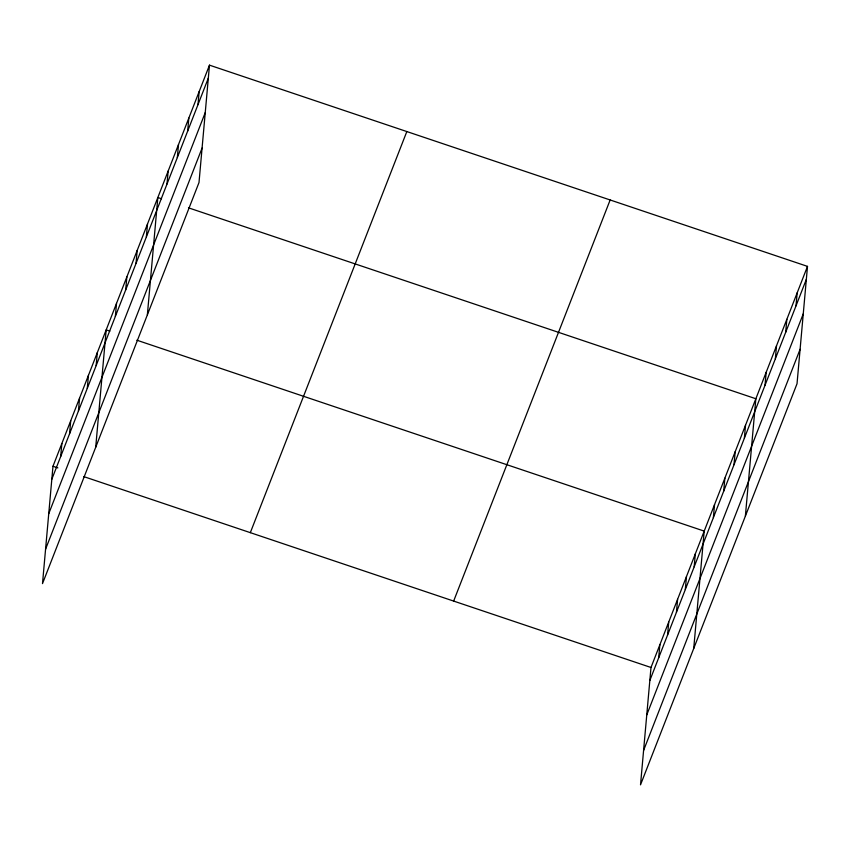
<?xml version="1.0" encoding="UTF-8"?>
<svg xmlns="http://www.w3.org/2000/svg" width="850" height="850" viewBox="0 0 850 850"><rect width="100%" height="100%" fill="white"/><g stroke="black" fill="none" stroke-linecap="round" stroke-linejoin="round"><path stroke-width="1.27" d="M209.482 65.153L52.976 466.257L42.5 583.621L199.006 182.516L209.482 65.153L807.5 266.379L797.024 383.743L640.518 784.847L650.994 667.484L807.5 266.379M60.679 456.524L61.848 443.53M69.551 433.797L70.709 420.803M78.423 411.06L79.581 398.066M87.295 388.333L88.453 375.339M96.156 365.606L97.314 352.612M95.71 447.249L106.186 329.885L109.863 331.118M115.356 316.402L116.514 303.408M125.683 289.935L126.852 276.93M136.021 263.457L137.179 250.463M146.349 236.98L147.507 223.986M147.358 314.882L157.834 197.519L161.511 198.751M167.004 184.036L168.162 171.041M177.331 157.569L178.5 144.574M187.669 131.091L188.827 118.097M197.997 104.624L199.155 91.619M658.697 657.751L659.855 644.757M667.569 635.024L668.727 622.03M676.441 612.298L677.599 599.303M685.302 589.56L686.471 576.566M694.174 566.833L695.332 553.839M693.727 648.476L704.204 531.112L136.829 340.191M713.373 517.629L714.531 504.634M723.701 491.162L724.859 478.168M734.028 464.684L735.197 451.69M744.366 438.217L745.524 425.223M745.376 516.109L755.852 398.746L188.477 207.825M765.021 385.273L766.179 372.268M775.349 358.796L776.507 345.801M785.676 332.318L786.845 319.324M796.014 305.851L797.173 292.857M51.818 479.251L208.324 78.147M48.737 513.697L205.254 112.593M45.571 549.174L202.087 148.07M250.325 532.663L406.831 131.559M453.645 601.077L610.151 199.973M649.836 680.478L806.342 279.374M646.754 714.924L803.271 313.82M643.588 750.412L800.094 349.297M52.976 466.257L57.874 467.904M83.619 476.563L650.994 667.484"/></g></svg>
